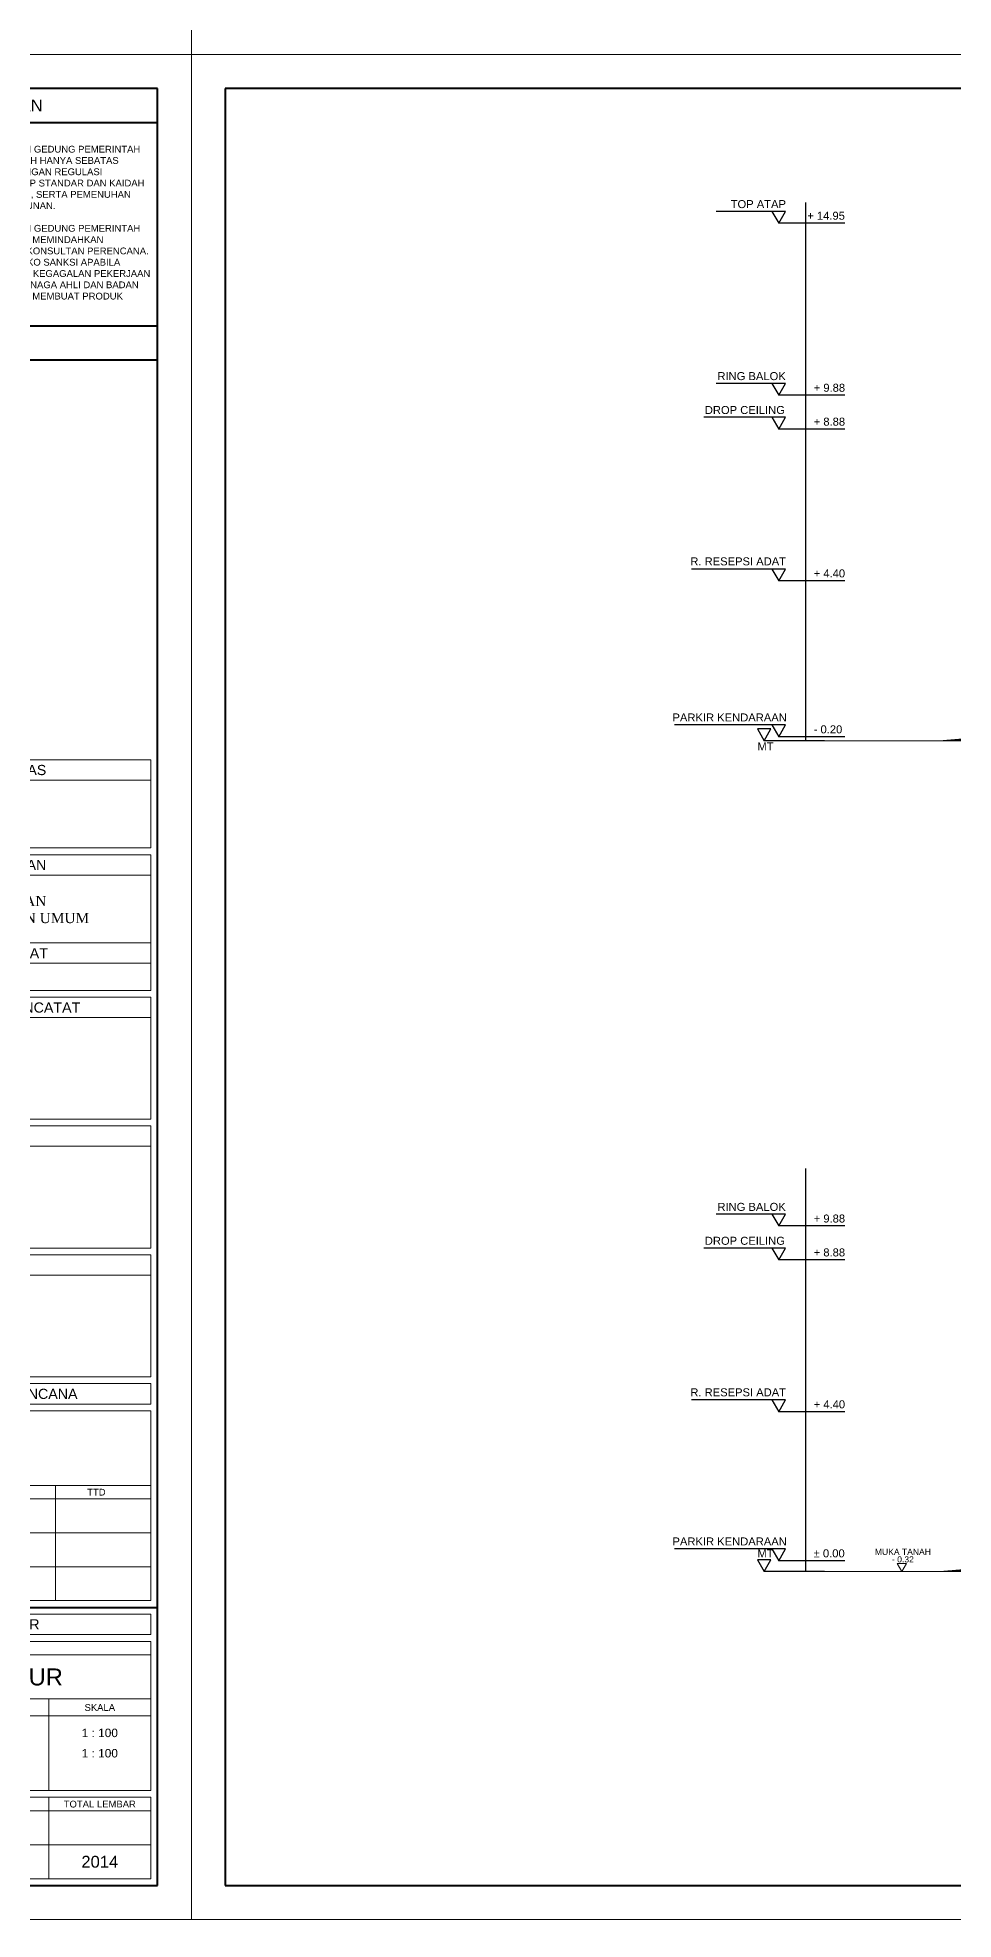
# Model space of a CAD drawing. Header units: inches. Extents: x 249 to 1192, y -18 to 440.
# Drawn here: x 664.7 to 691.7, y 170.5 to 226 of the extents above; entities that cross this region are included whole.
import ezdxf
from ezdxf.enums import TextEntityAlignment as Align

# ---------------------------------------------------------------- set-up
doc = ezdxf.new("R2010")
doc.units = ezdxf.units.IN
doc.header["$MEASUREMENT"] = 0
for name, color, linetype, lineweight in [('ARSIR BETON', 8, 'Continuous', 0), ('GRS KOP', 1, 'Continuous', 40), ('KOP', 7, 'Continuous', 20), ('LANTAI', 135, 'Continuous', 9), ('TEXT (KET. POTONGAN)', 65, 'Continuous', 30), ('TEXT (KET. RUANG)', 7, 'Continuous', 5), ('TEXT (KETERANGAN)', 7, 'Continuous', 25)]:
    doc.layers.add(name, color=color, linetype=linetype, lineweight=lineweight)
doc.styles.add('ARIAL', font='arial.ttf')
doc.styles.add('R', font='romantic.ttf')
doc.styles.get("Standard").update_dxf_attribs({"font": 'arial.ttf'})

# ---------------------------------------------------------------- blocks, each defined once
blk = doc.blocks.new('KOP-ARS')
at = {"layer": 'GRS KOP'}
for p, q in [((83, 54), (1, 54)), ((1, 54), (1, 1)), ((83, 1), (83, 54)), ((73, 53), (83, 53)), ((73, 47), (83, 47)), ((73, 46), (83, 46)), ((73, 9.2), (83, 9.2)), ((1, 1), (83, 1))]:
    blk.add_line(p, q, dxfattribs=at)
at = {"layer": 'KOP'}
for p, q in [((82.8, 34.2), (73.2, 34.2)), ((82.8, 31.6), (82.8, 34.2)), ((82.8, 33.6), (73.2, 33.6)), ((82.8, 31.6), (73.2, 31.6)), ((82.8, 31.4), (73.2, 31.4)), ((82.8, 27.4), (82.8, 31.4)), ((82.8, 30.8), (73.2, 30.8)), ((82.8, 28.8), (73.2, 28.8)), ((82.8, 28.2), (73.2, 28.2)), ((82.8, 27.4), (73.2, 27.4)), ((82.8, 27.2), (73.2, 27.2)), ((82.8, 23.6), (82.8, 27.2)), ((82.8, 26.6), (73.2, 26.6)), ((82.8, 23.6), (73.2, 23.6)), ((82.8, 23.4), (73.2, 23.4)), ((82.8, 19.8), (82.8, 23.4)), ((82.8, 22.8), (73.2, 22.8)), ((82.8, 19.8), (73.2, 19.8)), ((82.8, 19.6), (73.2, 19.6)), ((82.8, 16), (82.8, 19.6)), ((82.8, 19), (73.2, 19)), ((82.8, 16), (73.2, 16)), ((82.8, 15), (73.2, 15)), ((82.8, 9.4), (82.8, 15)), ((82.8, 12.8), (73.2, 12.8)), ((79.993, 9.4), (79.993, 12.8)), ((82.8, 12.4), (73.2, 12.4)), ((82.8, 11.4), (73.2, 11.4)), ((82.8, 10.4), (73.2, 10.4)), ((82.8, 9.4), (73.2, 9.4)), ((73.2, 7.8), (82.8, 7.8)), ((73.2, 6.5), (82.8, 6.5)), ((79.8, 3.8), (79.8, 6.5)), ((73.2, 6), (82.8, 6)), ((79.8, 1.2), (79.8, 3.6)), ((73.2, 3.2), (82.8, 3.2)), ((73.2, 2.2), (82.8, 2.2))]:
    blk.add_line(p, q, dxfattribs=at)
for points in [[(0, 0), (84, 0), (84, 55), (0, 55)], [(73.2, 15.2), (82.8, 15.2), (82.8, 15.8), (73.2, 15.8)], [(73.2, 8.4), (82.8, 8.4), (82.8, 9), (73.2, 9)], [(73.2, 3.8), (82.8, 3.8), (82.8, 8.2), (73.2, 8.2)], [(73.2, 1.2), (82.8, 1.2), (82.8, 3.6), (73.2, 3.6)]]:
    blk.add_lwpolyline(points, close=True, dxfattribs=at)
for s, height, p in [('KETERANGAN ', 0.35, (78, 53.5)), ('PEMBERI TUGAS', 0.3, (78, 33.9)), ('NAMA KEGIATAN', 0.3, (78, 31.1)), ('LOKASI / ALAMAT', 0.3, (78, 28.5)), ('MENGETAHUI / MENCATAT', 0.3, (78, 26.9)), ('KONSULTAN PERENCANA', 0.3, (78, 15.5)), ('TTD', 0.2, (81.2, 12.6)), ('DATA GAMBAR', 0.3, (78, 8.7)), ('ARSITEKTUR', 0.5, (78, 7.15)), ('SKALA', 0.2, (81.3, 6.25)), ('TOTAL LEMBAR', 0.2, (81.3, 3.4))]:
    blk.add_text(s, height=height, dxfattribs=at).set_placement(p, align=Align.MIDDLE)
at = {"layer": 'KOP', "insert": (73.2, 49.875), "char_height": 0.2, "width": 9.6, "attachment_point": 4}
blk.add_mtext('\\pi-0.6,l0.6,t0.6;1.^IPENGESAHAN  DINAS PERUMAHAN DAN GEDUNG PEMERINTAH DAERAH PROVINSI DKI JAKARTA ADALAH HANYA SEBATAS KONTROL TERHADAP KESESUAIAN DENGAN REGULASI PERIZINAN DAN PEMENUHAN TERHADAP STANDAR DAN KAIDAH TEKNIS PERENCANAAN YANG BERLAKU, SERTA PEMENUHAN TERHADAP KEBUTUHAN FUNGSI BANGUNAN.\\P\\P2.^IPENGESAHAN  DINAS PERUMAHAN DAN GEDUNG PEMERINTAH DAERAH PROVINSI DKI JAKARTA, TIDAK MEMINDAHKAN TANGGUNG JAWAB PROFESI SEBAGAI KONSULTAN PERENCANA. TANGGUNG JAWAB PROFESI DAN RESIKO SANKSI APABILA TERJADI KEGAGALAN BANGUNAN ATAU KEGAGALAN PEKERJAAN KONSTRUKSI TETAP MELEKAT PADA TENAGA AHLI DAN BADAN USAHA KONSULTAN PERENCANA YANG MEMBUAT PRODUK PERENCANAAN.', dxfattribs=at)
at = {"layer": 'KOP', "insert": (73.529, 30.184), "char_height": 0.3, "attachment_point": 1, "style": 'R'}
blk.add_mtext_dynamic_manual_height_columns('\\pi2.8239;PERENCANAAN\\P\\pi1.6183;BALAI PERTEMUAN UMUM', width=8.94019, gutter_width=1.75, heights=[0], dxfattribs=at)
at = {"layer": 'KOP'}
for tag, height, p in [('SUKMA', 0.2, (78, 9.9)), ('1:100', 0.25, (81.3, 5.5)), ('1:100', 0.25, (81.3, 4.9)), ('1:100', 0.25, (81.3, 4.3)), ('AR-01', 0.35, (78.15, 2.7)), ('10', 0.35, (81.3, 2.7)), ('2012', 0.35, (81.3, 1.7))]:
    blk.add_attdef(tag, text='', height=height, dxfattribs=at).set_placement(p, align=Align.MIDDLE)
for p in [(73.7, 5.325), (73.7, 4.725), (73.7, 4.125)]:
    blk.add_attdef('-', p, '', height=0.35, dxfattribs=at)
blk = doc.blocks.new('PEIL LANTAI')
at = {"color": 1}
blk.add_lwpolyline([(2106.659, 1042.576), (2106.797, 1042.337), (2106.935, 1042.576)], close=True, dxfattribs=at)
for tag, p in [('ELEVASI', (2106.826, 1042.553)), ('RUANG', (2106.826, 1042.775))]:
    blk.add_attdef(tag, text='', height=0.181).set_placement(p, align=Align.BOTTOM_CENTER)
blk = doc.blocks.new('potongan dd')
at = {"layer": 'ARSIR BETON'}
h = blk.add_hatch(dxfattribs=at)
h.set_pattern_fill('ANSI37', color=256, scale=0.05, style=0)
h.set_pattern_definition([(45, (690.8692147, 180.5971445), (-0.004419417, 0.004419417), []), (135, (690.8692147, 180.5971445), (-0.004419417, -0.004419417), [])])
h.paths.add_polyline_path([(691.325, 180.747), (692.282, 180.747), (692.279, 180.826)])
h.paths.add_polyline_path([(692.282, 180.747), (692.178, 180.747), (692.782, 180.747), (692.782, 180.867), (692.279, 180.826)])
at = {"layer": 'LANTAI'}
for points in [[(686.982, 180.747), (692.282, 180.747)], [(691.325, 180.747), (692.782, 180.867)]]:
    blk.add_lwpolyline(points, dxfattribs=at)
at = {"layer": 'TEXT (KET. RUANG)', "xscale": 0.9955542406471944, "yscale": 0.9955542406471944, "zscale": 0.9955542406471944}
blk.add_blockref('PEIL LANTAI', (-1407.27, -856.956), dxfattribs=at).add_auto_attribs({'ELEVASI': '- 0.32', 'RUANG': 'MUKA TANAH'})
blk = doc.blocks.new('POTONGAN CC')
at = {"layer": 'ARSIR BETON'}
h = blk.add_hatch(dxfattribs=at)
h.set_pattern_fill('ANSI37', color=256, scale=0.05, style=0)
h.set_pattern_definition([(45, (690.8692147, 205.0998034), (-0.004419417, 0.004419417), []), (135, (690.8692147, 205.0998034), (-0.004419417, -0.004419417), [])])
h.paths.add_polyline_path([(691.325, 205.25), (692.282, 205.25), (692.279, 205.328)])
h.paths.add_polyline_path([(692.282, 205.25), (692.178, 205.25), (692.782, 205.3), (692.782, 205.37), (692.279, 205.328)])
at = {"layer": 'LANTAI'}
for points in [[(691.325, 205.25), (692.782, 205.37)], [(686.982, 205.25), (692.282, 205.25)]]:
    blk.add_lwpolyline(points, dxfattribs=at)

msp = doc.modelspace()

# ---------------------------------------------------------------- linework, layer by layer
at = {"layer": 'TEXT (KET. POTONGAN)'}
for points in [[(687.3275, 205.2498), (687.3275, 221.1234)], [(686.7287, 220.8641), (684.6808, 220.8641)], [(688.4771, 220.5185), (686.5292, 220.5185)], [(686.7287, 215.7904), (684.6808, 215.7904)], [(688.4771, 215.4448), (686.5292, 215.4448)], [(686.7287, 214.7904), (684.3196, 214.7904)], [(688.4771, 214.4448), (686.5292, 214.4448)], [(686.7287, 210.3154), (683.9559, 210.3154)], [(688.4771, 209.9698), (686.5292, 209.9698)], [(686.7287, 205.7154), (683.4553, 205.7154)], [(688.4771, 205.3698), (686.5292, 205.3698)], [(687.8745, 205.2498), (686.1036, 205.2498)], [(687.3275, 180.7471), (687.3275, 192.6381)], [(686.7287, 191.2877), (684.6808, 191.2877)], [(688.4771, 190.9421), (686.5292, 190.9421)], [(686.7287, 190.2877), (684.3196, 190.2877)], [(688.4771, 189.9421), (686.5292, 189.9421)], [(686.7287, 185.8077), (683.9559, 185.8077)], [(688.4771, 185.4621), (686.5292, 185.4621)], [(686.7287, 181.4127), (683.4553, 181.4127)], [(688.4771, 181.0671), (686.5292, 181.0671)], [(687.8745, 180.7471), (686.1036, 180.7471)]]:
    msp.add_lwpolyline(points, dxfattribs=at)
at = {"layer": 'TEXT (KET. POTONGAN)', "color": 1}
for points in [[(686.5292, 220.5185), (686.7287, 220.8641), (686.3297, 220.8641)], [(686.5292, 215.4448), (686.7287, 215.7904), (686.3297, 215.7904)], [(686.5292, 214.4448), (686.7287, 214.7904), (686.3297, 214.7904)], [(686.5292, 209.9698), (686.7287, 210.3154), (686.3297, 210.3154)], [(686.1013, 205.2518), (686.3008, 205.5974), (685.9018, 205.5974)], [(686.5292, 205.3698), (686.7287, 205.7154), (686.3297, 205.7154)], [(686.5292, 190.9421), (686.7287, 191.2877), (686.3297, 191.2877)], [(686.5292, 189.9421), (686.7287, 190.2877), (686.3297, 190.2877)], [(686.5292, 185.4621), (686.7287, 185.8077), (686.3297, 185.8077)], [(686.1013, 180.7491), (686.3008, 181.0947), (685.9018, 181.0947)], [(686.5292, 181.0671), (686.7287, 181.4127), (686.3297, 181.4127)]]:
    msp.add_lwpolyline(points, close=True, dxfattribs=at)

# ---------------------------------------------------------------- block references
for name in ['POTONGAN CC', 'potongan dd']:
    msp.add_blockref(name, (0, 0))
at = {"layer": 'KOP'}
for p in [(585.2179, 225.4885), (669.2179, 225.4885), (669.2179, 170.4885)]:
    msp.add_blockref('KOP-ARS', p, dxfattribs=at)
ref = msp.add_blockref('KOP-ARS', (585.2179, 170.4885), dxfattribs=at)
ref.add_attrib('1:100', '1 : 100', dxfattribs={"height": 0.25}).set_placement((666.5179, 175.3885), align=Align.MIDDLE)
ref.add_attrib('1:100', '1 : 100', dxfattribs={"height": 0.25}).set_placement((666.5179, 175.9885), align=Align.MIDDLE)
ref.add_attrib('2012', '2014', dxfattribs={"height": 0.35}).set_placement((666.5179, 172.1885), align=Align.MIDDLE)

# ---------------------------------------------------------------- texts
at = {"layer": 'TEXT (KETERANGAN)', "style": 'ARIAL'}
for s, height, p in [('TOP ATAP', 0.23596, (685.113, 220.961)), ('+ 14.95', 0.23596, (687.3713, 220.6175)), ('RING BALOK', 0.23596, (684.7218, 215.8873)), ('+ 9.88', 0.23596, (687.5599, 215.5439)), ('DROP CEILING', 0.235956, (684.3508, 214.8873)), ('+ 8.88', 0.23596, (687.5599, 214.5439)), ('R. RESEPSI ADAT', 0.235956, (683.9241, 210.4231)), ('+ 4.40', 0.23596, (687.5599, 210.0689)), ('PARKIR KENDARAAN', 0.235956, (683.3974, 205.8196)), ('- 0.20', 0.23596, (687.5599, 205.4689)), ('MT', 0.23596, (685.9006, 204.9632)), ('RING BALOK', 0.23596, (684.7218, 191.3847)), ('+ 9.88', 0.23596, (687.5599, 191.0412)), ('DROP CEILING', 0.235956, (684.3508, 190.3847)), ('+ 8.88', 0.23596, (687.5599, 190.0412)), ('R. RESEPSI ADAT', 0.235956, (683.9241, 185.9154)), ('+ 4.40', 0.23596, (687.5599, 185.5612)), ('PARKIR KENDARAAN', 0.235956, (683.3974, 181.5169)), ('MT', 0.23596, (685.9006, 181.1616)), ('%%P 0.00', 0.23596, (687.5599, 181.1662))]:
    msp.add_text(s, height=height, dxfattribs=at).set_placement(p)

doc.saveas('drawing.dxf')
